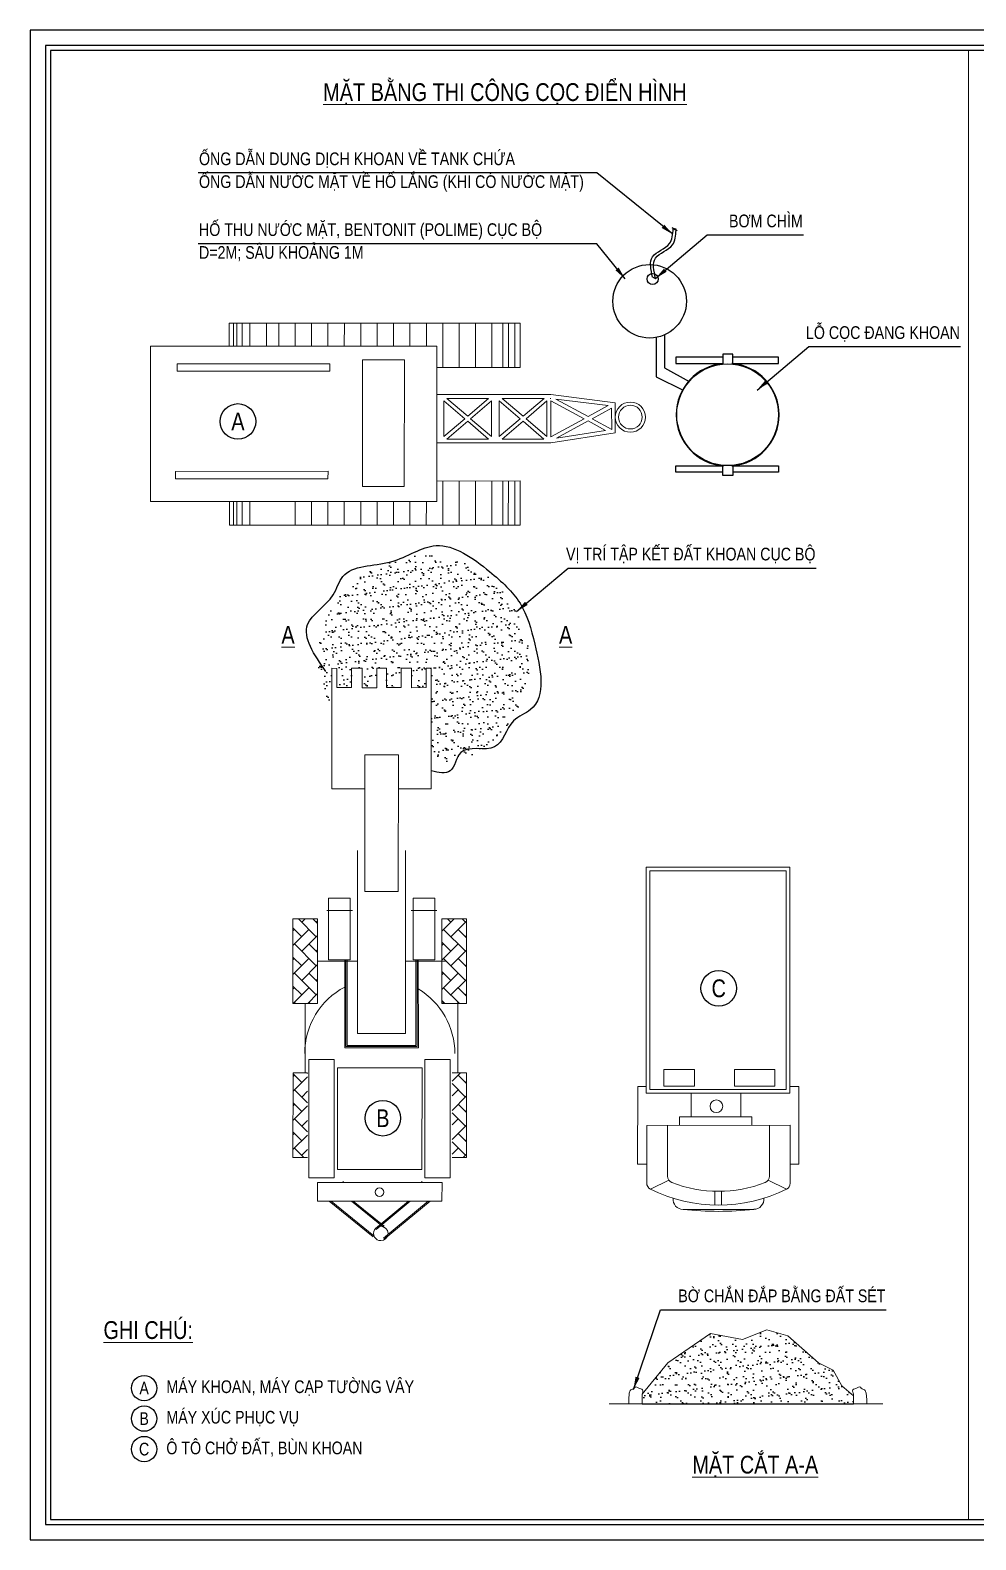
# Model space of a CAD drawing. Header units: millimetres. Extents: x -376071 to 28028791, y -269234 to 29325.
# Drawn here: x 454847 to 473442, y -269234 to -239534 of the extents above; entities that cross this region are included whole.
import ezdxf
from ezdxf.enums import TextEntityAlignment as Align

# ---------------------------------------------------------------- set-up
doc = ezdxf.new("R2010")
doc.units = ezdxf.units.MM
doc.header["$LTSCALE"] = 100
doc.set_wipeout_variables(frame=1)
doc.linetypes.add('CONTINOUS', pattern=[0])
for name, color, linetype, lineweight in [('02. leader', 8, 'CONTINOUS', 5), ('02. NET BAO', 7, 'CONTINOUS', 13), ('02. Net dam', 7, 'CONTINOUS', 13), ('02. net manh', 8, 'CONTINOUS', 0)]:
    doc.layers.add(name, color=color, linetype=linetype, lineweight=lineweight)
doc.layers.add('03. HATCH 01', color=8, linetype='Continuous')
doc.layers.add('A-THAY', color=9, linetype='Continuous')
doc.styles.add('Arial 0.8', font='arial_0.ttf', dxfattribs={"width": 0.8, "height": 250})
doc.dimstyles.new('KT1', dxfattribs={"dimtxt": 250, "dimasz": 1000, "dimexe": 100, "dimexo": 100, "dimgap": 50, "dimtad": 1, "dimdec": 0, "dimzin": 2, "dimdsep": 46, "dimtxsty": 'Standard', "dimblk2": 'OBLIQUE', "dimcen": 0.09, "dimdle": 100, "dimclrt": 2, "dimadec": 0, "dimazin": 0, "dimtfac": 1, "dimtdec": 0, "dimtofl": 0, "dimtmove": 0, "dimatfit": 3, "dimfxl": 1, "dimtolj": 1, "dimtzin": 2, "dimarcsym": 0})

# ---------------------------------------------------------------- blocks, each defined once
blk = doc.blocks.new('mk2')
at = {"layer": '02. Net dam'}
for p, q in [((661, 1112), (14, 337)), ((1154, 551), (323, -14))]:
    blk.add_line(p, q, dxfattribs=at)
blk.add_lwpolyline([(2970, 1152), (1388, 2953), (4711, 5873), (6293, 4072)], close=True, dxfattribs=at)
for points in [[(627, 1865), (176, 2378), (3552, 5345), (3796, 5068)], [(5378, 3268), (5614, 2999), (2237, 32)], [(1595, 2716), (627, 1865)], [(661, 1112), (1984, 2274)], [(2477, 1713), (1154, 551)], [(2237, 32), (1786, 546), (2755, 1397)], [(323, -14), (14, 337)]]:
    blk.add_lwpolyline(points, dxfattribs=at)
blk.add_circle((0, 0), 233, dxfattribs=at)
at = {"layer": '02. net manh'}
for p, q in [((3556, 4858), (3313, 5135)), ((3647, 4937), (3403, 5214)), ((3709, 4992), (3466, 5269)), ((3746, 5025), (3503, 5302)), ((3032, 4397), (2789, 4674)), ((2842, 4230), (2598, 4507)), ((2651, 4063), (2408, 4340)), ((2271, 3728), (2027, 4005)), ((2461, 3896), (2218, 4173)), ((2080, 3561), (1837, 3838)), ((1699, 3226), (1456, 3503)), ((1890, 3394), (1646, 3671)), ((1509, 3059), (1266, 3336)), ((1526, 2655), (1075, 3169)), ((5374, 2789), (5138, 3057)), ((5465, 2868), (5229, 3137)), ((5527, 2923), (5291, 3191)), ((5565, 2956), (5329, 3224)), ((1146, 2321), (694, 2834)), ((1336, 2488), (885, 3002)), ((5184, 2621), (4948, 2890)), ((955, 2154), (504, 2667)), ((4850, 2328), (4614, 2597)), ((5041, 2496), (4805, 2764)), ((690, 1920), (239, 2434)), ((765, 1986), (314, 2500)), ((827, 2041), (376, 2555)), ((4660, 2161), (4424, 2429)), ((1907, 2128), (1421, 1702)), ((1907, 2128), (1846, 1708)), ((1967, 2129), (1906, 1709)), ((2331, 1715), (1967, 2129)), ((4469, 1994), (4234, 2262)), ((4089, 1659), (3853, 1928)), ((4279, 1826), (4043, 2095)), ((1837, 1649), (1413, 1642)), ((1777, 1228), (1413, 1642)), ((1846, 1708), (1421, 1702)), ((1837, 1649), (1777, 1228)), ((1897, 1650), (1836, 1229)), ((2322, 1656), (1897, 1650)), ((2331, 1715), (1906, 1709)), ((3898, 1492), (3662, 1760)), ((1264, 1563), (778, 1137)), ((1264, 1563), (1203, 1143)), ((1324, 1564), (1263, 1144)), ((1688, 1150), (1324, 1564)), ((3518, 1157), (3282, 1426)), ((3708, 1325), (3472, 1593)), ((2946, 655), (2495, 1169)), ((3137, 823), (2686, 1336)), ((3327, 990), (3091, 1258)), ((644, 1000), (151, 408)), ((452, 476), (644, 1000)), ((521, 492), (722, 1042)), ((1092, 621), (722, 1042)), ((770, 1077), (1194, 1084)), ((1134, 663), (770, 1077)), ((778, 1137), (1203, 1143)), ((1134, 663), (1194, 1084)), ((1193, 664), (1254, 1085)), ((1254, 1085), (1679, 1091)), ((1688, 1150), (1263, 1144)), ((2756, 488), (2305, 1002)), ((2438, 208), (1986, 722)), ((2566, 321), (2114, 834)), ((151, 408), (452, 476)), ((1048, 550), (375, 93)), ((497, 426), (1048, 550)), ((521, 492), (1092, 621)), ((1121, 600), (1114, 595)), ((2300, 88), (1849, 601)), ((2375, 154), (1924, 667)), ((88, 333), (428, 410)), ((310, 90), (428, 410)), ((375, 93), (497, 426))]:
    blk.add_line(p, q, dxfattribs=at)
for points in [[(2957, 3713), (2880, 3801), (4651, 5357), (4728, 5270)], [(4035, 2446), (3958, 2534), (5730, 4090), (5807, 4003)], [(3210, 1638), (1917, 3110), (2404, 3537), (3697, 2066)]]:
    blk.add_lwpolyline(points, close=True, dxfattribs=at)
for points in [[(1836, 1229), (2322, 1656)], [(1679, 1091), (1193, 664)], [(1115, 595), (1114, 595)], [(310, 90), (88, 333)]]:
    blk.add_lwpolyline(points, dxfattribs=at)
blk.add_circle((0, 0), 183, dxfattribs=at)
blk = doc.blocks.new('oto cho dat')
at = {"layer": '02. Net dam'}
for p, q in [((-1100, 3921), (-1101, 4812)), ((1109, 4813), (1109, 3921)), ((-1101, 4520), (-1241, 4519)), ((-1240, 3322), (-1241, 4519)), ((1109, 4520), (1241, 4520)), ((1242, 3323), (1241, 4520)), ((1109, 3921), (-1100, 3921)), ((-1240, 3322), (-1107, 3322)), ((1242, 3323), (1109, 3323))]:
    blk.add_line(p, q, dxfattribs=at)
blk.add_lwpolyline([(-1107, 3425), (1105, 3426), (1106, -56), (-1106, -56)], close=True, dxfattribs=at)
for centre, radius, start, end in [((5, 2803), 2349, 63.5272, 116.5066), ((-541, 5062), 154, 90.0169, 186.4252), ((5, 355), 4892, 83.6163, 96.4175), ((549, 5062), 154, 353.6086, 90.0169), ((-998, 4812), 103, 116.5066, 180.0169), ((1006, 4813), 103, 0.0169, 63.5272)]:
    blk.add_arc(centre, radius, start, end, dxfattribs=at)
at = {"layer": '02. net manh'}
for p, q in [((-541, 5217), (4, 5217)), ((-51, 4936), (-51, 5151)), ((549, 5217), (4, 5217)), ((52, 4936), (52, 5151)), ((-762, 4765), (-1044, 4904)), ((770, 4766), (1052, 4905)), ((-780, 3921), (-780, 4707)), ((789, 3918), (789, 4707)), ((-595, 3921), (-595, 3790)), ((-595, 3790), (518, 3790)), ((-415, 3792), (-415, 3425)), ((351, 3425), (351, 3790)), ((518, 3790), (518, 3921))]:
    blk.add_line(p, q, dxfattribs=at)
for points in [[(-1051, 3369), (1049, 3369), (1050, 0), (-1050, 0)], [(-364, 3319), (-838, 3318), (-837, 3059), (-364, 3059)], [(872, 3319), (254, 3319), (254, 3059), (872, 3059)]]:
    blk.add_lwpolyline(points, close=True, dxfattribs=at)
blk.add_circle((-28, 3627), 97.9, dxfattribs=at)
for centre, radius, start, end in [((5, 2935), 2002, 68.984, 111.0498), ((-678, 4707), 103, 111.0498, 180.0169), ((686, 4707), 103, 0.0169, 68.984)]:
    blk.add_arc(centre, radius, start, end, dxfattribs=at)
blk = doc.blocks.new('may xuc1')
at = {"layer": '02. net manh'}
h = blk.add_hatch(dxfattribs=at)
h.set_pattern_fill('AR-HBONE', color=256, scale=24, angle=51.6221, style=0)
h.set_pattern_definition([(190.369, (46115.4, 19760.74), (-128.69103, 88.88082), [331.776, -110.592]), (100.369, (46006.61, 19740.83), (-128.69103, 88.88082), [331.776, -110.592])])
h.paths.add_polyline_path([(-2694, -2243), (-2178, -1496), (-1960, -1646), (-2477, -2393)])
h.paths.add_polyline_path([(-1754, -883), (-1238, -135), (-1111, -223), (-1627, -971)])
h = blk.add_hatch(dxfattribs=at)
h.set_pattern_fill('AR-HBONE', color=256, scale=24, angle=51.6221, style=0)
h.set_pattern_definition([(280.369, (2133.01, 50137.3), (128.69103, -88.88082), [331.776, -110.592]), (10.369, (2152.92, 50028.51), (128.69103, -88.88082), [331.776, -110.592])])
h.paths.add_polyline_path([(-1162, -3301), (-646, -2553), (-863, -2404), (-1379, -3151)])
h.paths.add_polyline_path([(-223, -1941), (294, -1193), (166, -1105), (-350, -1853)])
at = {"layer": '02. Net dam'}
for p, q in [((-868, -64), (-755, 100)), ((-755, 100), (343, -658)), ((-1238, -135), (-1754, -883)), ((-1696, -1095), (-976, -52)), ((-1111, -223), (-1238, -135)), ((-976, -52), (-752, -207)), ((230, -822), (-868, -64)), ((-752, -207), (-1472, -1250)), ((-1392, -1198), (-772, -300)), ((-772, -300), (-26, -815)), ((-672, -1803), (49, -759)), ((49, -759), (273, -914)), ((343, -658), (230, -822)), ((-2069, -1571), (-1646, -958)), ((-1754, -883), (-1627, -971)), ((-26, -815), (-646, -1713)), ((273, -914), (-448, -1957)), ((-1472, -1250), (-1696, -1095)), ((166, -1105), (294, -1193)), ((-646, -1713), (-1392, -1198)), ((294, -1193), (-223, -1941)), ((-2178, -1496), (-2694, -2243)), ((-1960, -1646), (-2178, -1496)), ((-1425, -1624), (-2540, -3239)), ((-2477, -2393), (-1960, -1646)), ((-1002, -1917), (-1425, -1624)), ((-2117, -3531), (-1002, -1917)), ((-723, -2500), (-300, -1888)), ((-448, -1957), (-672, -1803)), ((-223, -1941), (-350, -1853)), ((-2507, -2641), (-2131, -2096)), ((-2694, -2243), (-2477, -2393)), ((-1940, -2228), (-2316, -2773)), ((-1379, -3151), (-863, -2404)), ((-863, -2404), (-646, -2553)), ((-646, -2553), (-1162, -3301)), ((-2316, -2773), (-2507, -2641)), ((-1760, -3157), (-1384, -2612)), ((-1193, -2744), (-1569, -3289)), ((-2226, -2920), (-3061, -4129)), ((-2764, -4333), (-1930, -3125)), ((-1569, -3289), (-1760, -3157)), ((-1162, -3301), (-1379, -3151)), ((-3144, -3627), (-3879, -4691)), ((-2853, -3828), (-3144, -3627)), ((-2266, -4234), (-2557, -4033)), ((-3061, -4129), (-2764, -4333)), ((-3001, -5298), (-2266, -4234)), ((-3879, -4691), (-3833, -4722)), ((-3833, -4722), (-3716, -4552)), ((-3716, -4552), (-3586, -4641)), ((-3586, -4641), (-3704, -4812)), ((-3704, -4812), (-3611, -4876)), ((-3611, -4876), (-3493, -4705)), ((-3493, -4705), (-3364, -4794)), ((-3364, -4794), (-3482, -4965)), ((-3279, -4853), (-3397, -5024)), ((-3150, -4942), (-3279, -4853)), ((-3482, -4965), (-3397, -5024)), ((-3268, -5113), (-3150, -4942)), ((-3057, -5006), (-3175, -5177)), ((-2928, -5096), (-3057, -5006)), ((-3268, -5113), (-3175, -5177)), ((-3046, -5266), (-2928, -5096)), ((-3046, -5266), (-3001, -5298))]:
    blk.add_line(p, q, dxfattribs=at)
at = {"layer": '02. net manh'}
for p, q in [((-46, 76), (-652, 29)), ((-45, 64), (-635, 18)), ((54, 26), (222, -575)), ((65, 29), (238, -586)), ((-15, -71), (-456, -106)), ((-14, -84), (-440, -117)), ((-78, -11), (47, -453)), ((-66, -8), (63, -464)), ((-642, -219), (-651, -231)), ((43, -711), (52, -699)), ((-1986, -2196), (-1450, -1420)), ((-1976, -2203), (-1447, -1437)), ((-1966, -2210), (-1444, -1454)), ((-1450, -1420), (-801, -1868)), ((-1447, -1437), (-819, -1871)), ((-1444, -1454), (-836, -1874)), ((-836, -1874), (-1358, -2630)), ((-819, -1871), (-1348, -2637)), ((-801, -1868), (-1337, -2644)), ((-1866, -2263), (-2219, -2019)), ((-2131, -2096), (-1940, -2228)), ((-2220, -2678), (-2446, -2521)), ((-2446, -2521), (-2220, -2678)), ((-1090, -2799), (-1443, -2555)), ((-1384, -2612), (-1193, -2744)), ((-1930, -3125), (-2226, -2920)), ((-1474, -3193), (-1700, -3037)), ((-1700, -3037), (-1474, -3193))]:
    blk.add_line(p, q, dxfattribs=at)
at = {"layer": '02. net manh', "extrusion": (0, 0, -1)}
for centre, major_axis, start_param, end_param in [((0, 0), (-76.1, 14.3), -1.152687, 1.988906), ((0, 0), (-76.1, 14.3), 1.988906, 5.130498), ((-263, -356), (-45.8, 7.5), -1.127914, 2.013678), ((-263, -356), (-45.6, 8.7), 1.986132, 5.127724), ((-1107, -1583), (-793, 139), -0.655752, 0.430844), ((-1107, -1583), (-793, 140), 3.571785, 4.60409)]:
    blk.add_ellipse(centre, major_axis=major_axis, ratio=1, start_param=start_param, end_param=end_param, dxfattribs=at)
blk = doc.blocks.new('Tagnumber')
blk.add_wipeout([(0, 25), (1.4, 25), (2.1, 24.9), (2.6, 24.9), (3.4, 24.8), (4.1, 24.7), (4.7, 24.6), (5.3, 24.4), (5.7, 24.4), (6.3, 24.2), (6.9, 24), (7.7, 23.8), (8.5, 23.5), (9, 23.3), (9.9, 22.9), (10.7, 22.6), (11.5, 22.2), (12, 21.9), (12.6, 21.6), (13.1, 21.3), (13.5, 21), (13.9, 20.8), (14.4, 20.4), (14.9, 20.1), (15.4, 19.7), (15.9, 19.3), (16.6, 18.7), (17.3, 18.1), (17.9, 17.5), (18.4, 17), (18.9, 16.3), (19.5, 15.7), (19.8, 15.3), (20.1, 14.9), (20.3, 14.6), (20.8, 13.8), (21.1, 13.3), (21.4, 12.9), (21.9, 12.1), (22.1, 11.8), (22.5, 10.9), (22.8, 10.2), (23, 9.8), (23.3, 9.1), (23.5, 8.5), (23.7, 7.9), (23.9, 7.5), (24, 6.9), (24.2, 6.1), (24.4, 5.6), (24.5, 4.9), (24.6, 4.3), (24.7, 3.6), (24.8, 2.9), (24.9, 2.2), (24.9, 1.7), (25, 1), (25, 0.4), (25, -0.4), (25, -1.1), (24.9, -2), (24.9, -2.6), (24.8, -3.4), (24.6, -4.2), (24.5, -5.1), (24.3, -6.1), (24.1, -6.8), (23.8, -7.6), (23.5, -8.4), (23.1, -9.5), (22.8, -10.2), (22.5, -10.9), (22.1, -11.7), (21.8, -12.2), (21.4, -13), (21.1, -13.5), (20.6, -14.2), (20.2, -14.7), (19.8, -15.2), (19.4, -15.8), (18.9, -16.3), (18.5, -16.8), (17.9, -17.5), (17.4, -18), (16.8, -18.6), (16.3, -19), (15.5, -19.7), (14.9, -20.1), (14.3, -20.5), (13.6, -21), (13, -21.3), (12.1, -21.9), (11.6, -22.2), (11, -22.5), (10.5, -22.7), (10, -22.9), (9, -23.3), (8.3, -23.6), (7.6, -23.8), (7, -24), (6.4, -24.2), (5.3, -24.4), (4.3, -24.6), (3.3, -24.8), (2.6, -24.9), (1.8, -24.9), (1, -25), (0.3, -25), (-0.7, -25), (-1.6, -24.9), (-2.5, -24.9), (-3.6, -24.7), (-4.6, -24.6), (-5.6, -24.4), (-6.4, -24.2), (-7.5, -23.8), (-8.3, -23.6), (-9.1, -23.3), (-9.9, -23), (-10.5, -22.7), (-11.2, -22.4), (-11.9, -22), (-12.6, -21.6), (-13.4, -21.1), (-14, -20.7), (-14.7, -20.2), (-15.3, -19.8), (-15.8, -19.4), (-16.5, -18.8), (-17, -18.3), (-17.6, -17.8), (-18, -17.3), (-18.4, -16.9), (-19, -16.2), (-19.6, -15.5), (-20.2, -14.7), (-20.7, -13.9), (-21.2, -13.2), (-21.7, -12.3), (-22.1, -11.7), (-22.5, -10.8), (-22.8, -10.3), (-23.1, -9.5), (-23.5, -8.6), (-23.8, -7.6), (-24, -6.9), (-24.4, -5.6), (-24.5, -4.8), (-24.6, -4.3), (-24.8, -3.3), (-24.8, -2.8), (-24.9, -2.2), (-24.9, -1.7), (-25, -1.1), (-25, 0), (-25, 0.8), (-25, 1.5), (-24.9, 2.3), (-24.8, 3.1), (-24.7, 3.9), (-24.5, 4.7), (-24.3, 5.8), (-24.1, 6.8), (-23.7, 7.9), (-23.4, 8.7), (-23.1, 9.6), (-22.8, 10.2), (-22.5, 10.9), (-22.3, 11.3), (-21.9, 12), (-21.7, 12.5), (-21.2, 13.2), (-20.7, 14.1), (-20.2, 14.7), (-19.7, 15.4), (-19.1, 16.2), (-18.7, 16.6), (-18.2, 17.2), (-17.9, 17.5), (-17.5, 17.9), (-17.1, 18.2), (-16.7, 18.6), (-15.7, 19.4), (-15.1, 20), (-14.5, 20.4), (-13.9, 20.8), (-13.3, 21.2), (-12.5, 21.7), (-11.6, 22.1), (-10.7, 22.6), (-9.8, 23), (-8.7, 23.4), (-7.6, 23.8), (-6.1, 24.2), (-4.8, 24.5), (-3.9, 24.7), (-2.9, 24.8), (-1.3, 25), (-0.6, 25)])
blk.add_circle((0, 0), 25)
blk = doc.blocks.new('Tag number')
blk.add_blockref('Tagnumber', (0, 0))
at = {"style": 'Arial 0.8', "width": 0.8}
blk.add_attdef('TAGNUMBER', text='', height=25, dxfattribs=at).set_placement((0, 0), align=Align.MIDDLE_CENTER)
blk = doc.blocks.new('Khung A3 COR3')
at = {"ltscale": 2000}
for points in [[(420, 0), (420, 297), (0, 297), (0, 0)], [(417, 3), (417, 294), (3, 294), (3, 3)], [(365, 4), (365, 293), (4, 293), (4, 4)]]:
    blk.add_lwpolyline(points, close=True, dxfattribs=at)
at = {"style": 'Arial 0.8', "width": 0.8}
blk.add_attdef('TENBANVE_001', (387.9, 33.5), '', height=2.5, dxfattribs=at)
blk.add_attdef('SOHIEU', text='', height=2.5, dxfattribs=at).set_placement((391, 7.25), align=Align.MIDDLE_CENTER)
blk = doc.blocks.new('_OBLIQUE')
at = {"color": 0, "linetype": 'ByBlock'}
blk.add_line((-0.5, -0.5), (0.5, 0.5), dxfattribs=at)

msp = doc.modelspace()

# ---------------------------------------------------------------- hatches: boundary and pattern name
at = {"layer": '03. HATCH 01'}
h = msp.add_hatch(dxfattribs=at)
h.set_pattern_fill('AR-SAND', color=256, scale=5, style=0)
h.set_pattern_definition([(37.5, (49108.8, -52032.76), (-8.00016, 244.70662), [0, -193.04, 0, -215.9, 0, -206.375]), (7.5, (49108.8, -52032.76), (224.76164, 358.41255), [0, -104.14, 0, -173.99, 0, -66.675]), (327.5, (48952.59, -52032.76), (395.49619, 0.71859), [0, -63.5, 0, -228.6, 0, -298.45]), (317.5, (48952.6, -52032.76), (381.77823, 111.46466), [0, -31.75, 0, -149.86, 0, -171.45])])
edge = h.paths.add_edge_path()
edge.add_arc((462584.9, -251936.4), 2077.8, 180, 209.57264)
edge.add_line((460777.7, -252961.8), (460777.7, -252088.1))
edge.add_line((460777.7, -252088.1), (460878.5, -252088.1))
edge.add_line((460878.5, -252088.1), (460878.5, -252468.5))
edge.add_line((460878.5, -252468.5), (461166.2, -252468.5))
edge.add_line((461166.2, -252468.5), (461166.2, -252088.1))
edge.add_line((461166.2, -252088.1), (461374, -252088.1))
edge.add_line((461374, -252088.1), (461374, -252468.5))
edge.add_line((461374, -252468.5), (461661.7, -252468.5))
edge.add_line((461661.7, -252468.5), (461661.7, -252088.1))
edge.add_line((461661.7, -252088.1), (461850.3, -252088.1))
edge.add_line((461850.3, -252088.1), (461850.3, -252468.5))
edge.add_line((461850.3, -252468.5), (462053.7, -252468.5))
edge.add_ellipse((461155.3, -251631), major_axis=(-1078.9, 587.1), ratio=1, start_angle=165.56287, end_angle=171.69011)
edge.add_line((462138, -252367.8), (462138, -252088.1))
edge.add_line((462138, -252088.1), (462345.8, -252088.1))
edge.add_line((462345.8, -252088.1), (462345.8, -252468.5))
edge.add_line((462345.8, -252468.5), (462633.5, -252468.5))
edge.add_line((462633.5, -252468.5), (462633.5, -252088.1))
edge.add_line((462633.5, -252088.1), (462734.3, -252088.1))
edge.add_line((462734.3, -252088.1), (462734.3, -254008.8))
edge.add_arc((462584.9, -251936.4), 2077.8, 274.1236, 360)
edge.add_arc((462584.9, -251936.4), 2077.8, 0, 180)
h = msp.add_hatch(dxfattribs=at)
h.set_pattern_fill('AR-SAND', color=256, scale=5, style=0)
h.set_pattern_definition([(37.5, (31264.8, -58394), (-8.00016, 244.70662), [0, -193.04, 0, -215.9, 0, -206.375]), (7.5, (31264.8, -58394), (224.76164, 358.41255), [0, -104.14, 0, -173.99, 0, -66.675]), (327.5, (31108.6, -58394), (395.496185, 0.71859), [0, -63.5, 0, -228.6, 0, -298.45]), (317.5, (31108.6, -58394), (381.77823, 111.46466), [0, -31.75, 0, -149.86, 0, -171.45])])
h.paths.add_polyline_path([(468227.6, -265172.7), (467384.8, -265749.8), (466878.2, -266370.1), (466878.2, -266557.2), (471033.8, -266557.2), (471033.8, -266400.7), (470804.2, -266206.6), (470635.7, -265894.1), (470346.7, -265749.8), (469744.7, -265220.8), (469335.3, -265100.5), (468853.7, -265292.9)])

# ---------------------------------------------------------------- linework, layer by layer
at = {"lineweight": 0}
msp.add_line((473296.8, -239933.8), (473296.8, -268833.8), dxfattribs=at)
for p, q in [((467465.3, -243412.5, 881.1), (467519.8, -243443.2, 881.1)), ((467515.9, -243464.5, 881.1), (467539.2, -243432.5, 881.1)), ((467519.8, -243443.2, 881.1), (467515.9, -243464.5, 881.1)), ((467539.2, -243432.5, 881.1), (467533.5, -243453.6, 881.1)), ((467533.5, -243453.6, 881.1), (467569, -243473.7, 881.1)), ((467091.4, -244391.4, 881.1), (467143.9, -244417.2, 881.1)), ((467153.2, -245579.2, 881.1), (467153.2, -246355.8, 881.1)), ((467319.9, -245528.7, 881.1), (467319.9, -246178.9, 881.1)), ((467319.9, -246178.9, 881.1), (467802.4, -246446.6, 881.1)), ((467153.2, -246355.8, 881.1), (467684.4, -246616.9, 881.1))]:
    msp.add_line(p, q)
at = {"elevation": 881.1}
for points in [[(468646.3, -246091.4), (468662.9, -246091.4), (468662.9, -245905.8), (468469.7, -245905.8), (468469.7, -246091.4), (468477.2, -246091.4)], [(468469.7, -245968.6), (467542.9, -245968.6), (467542.9, -246091.4), (468477.2, -246091.4)], [(468646.3, -246091.4), (469561.5, -246091.4), (469561.5, -245968.6), (468662.9, -245968.6)], [(468469.7, -248230), (467542.9, -248230), (467542.9, -248107.2), (468477.2, -248107.2)], [(468646.3, -248107.2), (468662.9, -248107.2), (468662.9, -248292.8), (468469.7, -248292.8), (468469.7, -248107.2), (468477.2, -248107.2)], [(468646.3, -248107.2), (469561.5, -248107.2), (469561.5, -248230), (468662.9, -248230)]]:
    msp.add_lwpolyline(points, dxfattribs=at)
for centre, radius in [((467028.2, -244866.9, 881.1), 723.2), ((467085.7, -244428.1, 881.1), 109.7), ((468561.8, -247099.3, 881.1), 1001.3)]:
    msp.add_circle(centre, radius)
for start, end in [(94.7951, 265.2049), (274.7951, 85.2049)]:
    msp.add_arc((468561.8, -247099.3, 881.1), 1011.5, start, end)
for points in [[(467085.7, -244391.4, 881.1), (467085.7, -243991.2, 881.1), (467419, -243733, 881.1), (467490.1, -243442.5, 881.1)], [(467143.9, -244417.2, 881.1), (467143.9, -244017, 881.1), (467477.1, -243758.8, 881.1), (467548.3, -243468.3, 881.1)], [(460663.3, -252153.3, 881.1), (460302.6, -251225.1, 881.1), (460802, -250643.3, 881.1), (460996.2, -250283.1, 881.1), (461939.6, -249992.2, 881.1), (462827.5, -249673.5, 881.1), (463881.9, -250186.1, 881.1), (464478.5, -250809.5, 881.1), (464769.8, -251613, 881.1), (464686.6, -252901.4, 881.1), (464353.6, -253123, 881.1), (463979, -253635.6, 881.1), (463313.1, -253746.4, 881.1), (463105, -254106.6, 881.1), (462734.3, -254106.6, 881.1)]]:
    msp.add_spline(points, degree=3)
at = {"layer": '02. NET BAO'}
for p, q in [((467384.8, -265749.8, 881.1), (468227.6, -265172.7, 881.1)), ((468227.6, -265172.7, 881.1), (468853.7, -265292.9, 881.1)), ((468853.7, -265292.9, 881.1), (469335.3, -265100.5, 881.1)), ((469335.3, -265100.5, 881.1), (469744.7, -265220.8, 881.1)), ((469744.7, -265220.8, 881.1), (470346.7, -265749.8, 881.1)), ((466878.2, -266370.1, 881.1), (467384.8, -265749.8, 881.1)), ((470346.7, -265749.8, 881.1), (470635.7, -265894.1, 881.1)), ((470635.7, -265894.1, 881.1), (470804.2, -266206.6, 881.1)), ((466627.6, -266351.9, 881.1), (466615.4, -266472.9, 881.1)), ((470804.2, -266206.6, 881.1), (471033.8, -266400.7, 881.1)), ((471284.4, -266351.9, 881.1), (471296.6, -266472.9, 881.1)), ((466674.7, -266557.2, 881.1), (466228.9, -266557.2, 881.1)), ((466615.4, -266544, 881.1), (466612.6, -266557.2, 881.1)), ((466615.4, -266472.9, 881.1), (466615.4, -266544, 881.1)), ((466878.2, -266557.2, 881.1), (471033.8, -266557.2, 881.1)), ((471237.3, -266557.2, 881.1), (471612.7, -266557.2, 881.1)), ((471296.6, -266472.9, 881.1), (471296.6, -266544, 881.1)), ((471296.6, -266544, 881.1), (471299.4, -266557.2, 881.1))]:
    msp.add_line(p, q, dxfattribs=at)
at = {"layer": '02. NET BAO', "elevation": 881.1}
for points in [[(466674.7, -266557.2), (466878.2, -266557.2), (466878.2, -266370.1)], [(471237.3, -266557.2), (471033.8, -266557.2), (471033.8, -266370.1)]]:
    msp.add_lwpolyline(points, dxfattribs=at)
at = {"layer": '02. NET BAO'}
for points in [[(466627.6, -266351.9, 881.1), (466656.9, -266285.2, 881.1), (466705.8, -266265.7, 881.1), (466740, -266231.5, 881.1), (466828, -266254.3, 881.1), (466896.5, -266298.2, 881.1), (466891.6, -266322.6, 881.1), (466878.2, -266370.1, 881.1)], [(471284.4, -266351.9, 881.1), (471255, -266285.2, 881.1), (471206.2, -266265.7, 881.1), (471171.9, -266231.5, 881.1), (471083.9, -266254.3, 881.1), (471015.5, -266298.2, 881.1), (471020.4, -266322.6, 881.1), (471033.8, -266370.1, 881.1)]]:
    msp.add_spline(points, degree=3, dxfattribs=at)
at = {"layer": 'A-THAY'}
msp.add_line((466878.2, -266557.2, 881.1), (471033.8, -266557.2, 881.1), dxfattribs=at)

# ---------------------------------------------------------------- block references
at = {"xscale": 1.272698491575682, "yscale": 1.272698491575682, "zscale": 1.272698491575682, "rotation": 138.6958622345824}
for p in [(466649.2, -247146.6, 881.1), (483972.2, -248422.8, 881.1)]:
    msp.add_blockref('mk2', p, dxfattribs=at)
at = {"color": 1}
for name, p, xscale, yscale, zscale, rotation in [('may xuc1', (461741.3, -263206.5, 881.1), -1.833454901228959, 1.833454901146666, 1.833454901303873, 145.3689932990746), ('oto cho dat', (468374.1, -256074.7, 881.1), -1.27633477233095, 1.276334773174064, 1.276334772922988, 180.0168863181711)]:
    msp.add_blockref(name, p, dxfattribs=dict(at, xscale=xscale, yscale=yscale, zscale=zscale, rotation=rotation))

# ---------------------------------------------------------------- texts
at = {"lineweight": 0, "char_height": 350, "style": 'Arial 0.8'}
for s, insert, width, attachment_point in [('{\\LMẶT BẰNG THI CÔNG CỌC ĐIỂN HÌNH}', (464182.3, -240576.8, 1762.3), 7.275957614183426e-12, 2), ('{\\LA}', (459786.9, -251254.8, 881.1), 274.547, 1), ('{\\LA}', (465245.9, -251254.8, 881.1), 274.547, 1), ('{\\LGHI CHÚ:}', (456287.4, -264932.3, 1762.3), 7.275957614183426e-12, 1), ('{\\LMẶT CẮT A-A}', (467866.6, -267580, 881.1), 2571.397, 1)]:
    msp.add_mtext(s, dxfattribs=dict(at, insert=insert, width=width, attachment_point=attachment_point))
at = {"lineweight": 0, "char_height": 250, "style": 'Arial 0.8'}
for s, insert, attachment_point in [('ỐNG DẪN DUNG DỊCH KHOAN VỀ TANK CHỨA', (458166, -241939.3, -704.9), 1), ('ỐNG DẪN NƯỚC MẶT VỀ HỐ LẮNG (KHI CÓ NƯỚC MẶT)', (458166, -242388.5, -704.9), 1), ('BƠM CHÌM', (470038.6, -243161.7, -704.9), 3), ('HỐ THU NƯỚC MẶT, BENTONIT (POLIME) CỤC BỘ', (458166, -243332.7, -704.9), 1), ('D=2M; SÂU KHOẢNG 1M', (458166, -243781.9, -704.9), 1), ('LỖ CỌC ĐANG KHOAN', (473128.5, -245357.9, -704.9), 3), ('VỊ TRÍ TẬP KẾT ĐẤT KHOAN CỤC BỘ', (470289.1, -249715.9, -704.9), 3), ('BỜ CHẮN ĐẮP BẰNG ĐẤT SÉT', (471665.1, -264308.9, -704.9), 3), ('MÁY KHOAN, MÁY CẠP TƯỜNG VÂY', (457524.3, -266249.5, 881.1), 4), ('MÁY XÚC PHỤC VỤ', (457524.3, -266849.5, 881.1), 4), ('Ô TÔ CHỞ ĐẤT, BÙN KHOAN', (457524.3, -267449.5, 881.1), 4)]:
    msp.add_mtext(s, dxfattribs=dict(at, insert=insert, attachment_point=attachment_point))

# ---------------------------------------------------------------- leaders
at = {"layer": '02. leader'}
for points in [[(467483.3, -243549.6, 352.5), (465989.8, -242340.4, 352.5), (458151.4, -242340.4, 352.5)], [(466543.8, -244425.8, 352.5), (465989.8, -243733.8, 352.5), (458151.4, -243733.8, 352.5)], [(467143.9, -244417.2, 352.5), (468160.1, -243562.8, 352.5), (470053.2, -243562.8, 352.5)], [(469139.8, -246613.3, 352.5), (470156, -245758.9, 352.5), (473143.1, -245758.9, 352.5)], [(464411.4, -250971.4, 352.5), (465427.6, -250117, 352.5), (470303.7, -250117, 352.5)], [(466709.7, -266275.3, 352.5), (467238.4, -264710, 352.5), (471679.7, -264710, 352.5)]]:
    msp.add_leader(points, dimstyle='KT1', override={"dimasz": 250, "dimfxl": 0.18, "dimarcsym": 1}, dxfattribs=at)

# ---------------------------------------------------------------- next in the draw order: block references
at = {"xscale": 14, "yscale": 14, "zscale": 14}
msp.add_blockref('Tag number', (458931.6, -247231, 0), dxfattribs=at).add_auto_attribs({'TAGNUMBER': 'A'})

# ---------------------------------------------------------------- next in the draw order: block references
at = {"xscale": 100, "yscale": 100, "zscale": 100}
msp.add_blockref('Khung A3 COR3', (454846.8, -269233.8), dxfattribs=at)

# ---------------------------------------------------------------- next in the draw order: block references
for p, xscale, yscale, zscale, values in [((468386.5, -258383.7, 0), 14, 14, 14, {'TAGNUMBER': 'C'}), ((461781.7, -260939.4, 0), 14, 14, 14, {'TAGNUMBER': 'B'}), ((457086.9, -266249.5, 881.1), 10, 10, 10, {'TAGNUMBER': 'A'})]:
    msp.add_blockref('Tag number', p, dxfattribs=dict(xscale=xscale, yscale=yscale, zscale=zscale)).add_auto_attribs(values)

# ---------------------------------------------------------------- next in the draw order: block references
at = {"xscale": 10, "yscale": 10, "zscale": 10}
msp.add_blockref('Tag number', (457086.9, -266849.5, 881.1), dxfattribs=at).add_auto_attribs({'TAGNUMBER': 'B'})

# ---------------------------------------------------------------- next in the draw order: block references
msp.add_blockref('Tag number', (457086.9, -267449.5, 881.1), dxfattribs=at).add_auto_attribs({'TAGNUMBER': 'C'})

doc.saveas('drawing.dxf')
